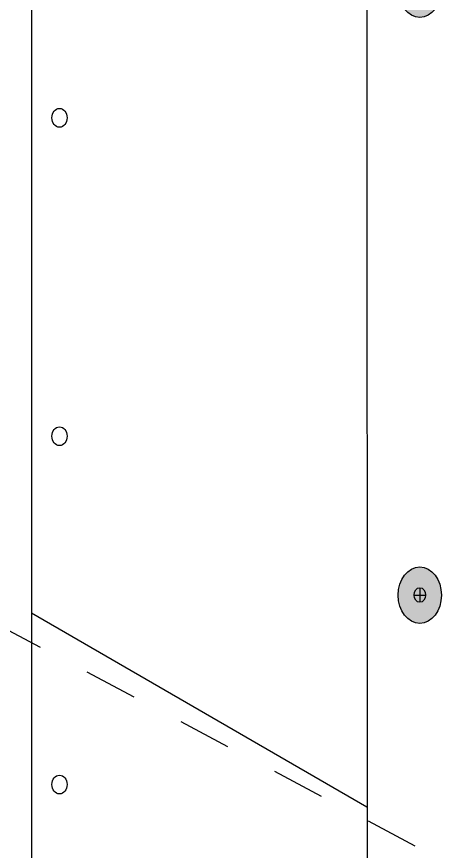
# Model space of a CAD drawing. Header units: inches. Extents: x -24 to 76, y -57 to 19.
# Drawn here: x -4.422 to -3.402, y 11.132 to 13.098 of the extents above; entities that cross this region are included whole.
import ezdxf

# ---------------------------------------------------------------- set-up
doc = ezdxf.new("R2010")
doc.units = ezdxf.units.IN
doc.header["$MEASUREMENT"] = 0
doc.linetypes.add('AI-Linetype-29', pattern=[0.25, 0.125, -0.125])
for name, color, linetype, lineweight in [('G-ANNO-TTLB', 7, 'Continuous', 0), ('TYVEK', 7, 'Continuous', 0), ('WALL SCRATCH', 7, 'Continuous', 0)]:
    doc.layers.add(name, color=color, linetype=linetype, lineweight=lineweight)

# ---------------------------------------------------------------- blocks, each defined once
blk = doc.blocks.new('Block_78')
at = {"layer": 'WALL SCRATCH', "true_color": 0x003b71, "transparency": 33554687}
h = blk.add_hatch(color=156, dxfattribs=at)
h.dxf.hatch_style = 2
edge = h.paths.add_edge_path()
edge.add_ellipse((-3.4717, 11.7353), major_axis=(0, 0.0664), ratio=0.766948, start_angle=0, end_angle=360)
at = {"layer": 'WALL SCRATCH', "color": 18, "lineweight": 25, "true_color": 0x080808}
for p, q in [((-3.4717, 11.7528), (-3.4717, 11.7186)), ((-3.4853, 11.7357), (-3.4582, 11.7357))]:
    blk.add_line(p, q, dxfattribs=at)
at = {"layer": 'WALL SCRATCH', "color": 8, "lineweight": 25, "true_color": 0x808080}
blk.add_lwpolyline([(-3.4789, 11.7967)], dxfattribs=at)
at = {"layer": 'WALL SCRATCH', "color": 18, "lineweight": 25, "true_color": 0x000000}
blk.add_ellipse((-3.4717, 11.7353), major_axis=(0, 0.0664), ratio=0.766948, dxfattribs=at)
at = {"layer": 'WALL SCRATCH', "color": 18, "lineweight": 25, "true_color": 0x080808}
blk.add_ellipse((-3.4717, 11.7357), major_axis=(0, 0.0171), ratio=0.788846, dxfattribs=at)
blk = doc.blocks.new('Block_79')
at = {"layer": 'WALL SCRATCH', "true_color": 0x003b71, "transparency": 33554687}
h = blk.add_hatch(color=156, dxfattribs=at)
h.dxf.hatch_style = 2
edge = h.paths.add_edge_path()
edge.add_ellipse((-3.4717, 13.1627), major_axis=(0, 0.0664), ratio=0.766948, start_angle=0, end_angle=360)
at = {"layer": 'WALL SCRATCH', "color": 18, "lineweight": 25, "true_color": 0x080808}
blk.add_line((-3.4717, 13.1802), (-3.4717, 13.146), dxfattribs=at)
at = {"layer": 'WALL SCRATCH', "color": 18, "lineweight": 25, "true_color": 0x000000}
blk.add_ellipse((-3.4717, 13.1627), major_axis=(0, 0.0664), ratio=0.766948, dxfattribs=at)
at = {"layer": 'WALL SCRATCH', "color": 18, "lineweight": 25, "true_color": 0x080808}
blk.add_ellipse((-3.4717, 13.1631), major_axis=(0, 0.0171), ratio=0.788846, dxfattribs=at)
blk = doc.blocks.new('Block_77')
at = {"layer": 'WALL SCRATCH'}
for name in ['Block_79', 'Block_78']:
    blk.add_blockref(name, (0, 0), dxfattribs=at)
blk = doc.blocks.new('Block_76')
at = {"layer": 'WALL SCRATCH'}
blk.add_blockref('Block_77', (0, 0), dxfattribs=at)

msp = doc.modelspace()

# ---------------------------------------------------------------- hatches: boundary and pattern name
at = {"layer": 'G-ANNO-TTLB', "true_color": 0xff00ff, "transparency": 33554687}
h = msp.add_hatch(color=6, dxfattribs=at)
edge = h.paths.add_edge_path()
edge.add_spline(control_points=[(19.9156, -15.0652), (19.9156, -15.0652), (-20.7721, -15.0652), (-20.7721, -15.0652), (-20.7721, -15.0652), (-20.7721, 19.0598), (-20.7721, 19.0598), (-20.7721, 19.0598), (19.9156, 19.0598), (19.9156, 19.0598), (19.9156, 19.0598), (19.9156, -15.0652), (19.9156, -15.0652)], knot_values=[0, 0, 0, 0, 1, 1, 1, 2, 2, 2, 3, 3, 3, 4, 4, 4, 4], degree=3, periodic=0)
edge = h.paths.add_edge_path()
edge.add_spline(control_points=[(-20.6471, 18.9348), (-20.6471, 18.9348), (-20.6471, -14.9402), (-20.6471, -14.9402), (-20.6471, -14.9402), (19.7906, -14.9402), (19.7906, -14.9402), (19.7906, -14.9402), (19.7906, 18.9348), (19.7906, 18.9348), (19.7906, 18.9348), (-20.6471, 18.9348), (-20.6471, 18.9348)], knot_values=[0, 0, 0, 0, 1, 1, 1, 2, 2, 2, 3, 3, 3, 4, 4, 4, 4], degree=3, periodic=0)
edge.add_line((-20.6471, 18.9348), (-20.6471, 18.9348))

# ---------------------------------------------------------------- linework, layer by layer
at = {"layer": 'G-ANNO-TTLB'}
for points in [[(19.9156, -15.0652), (19.9156, -15.0652), (-20.7721, -15.0652), (-20.7721, -15.0652), (-20.7721, -15.0652), (-20.7721, 19.0598), (-20.7721, 19.0598), (-20.7721, 19.0598), (19.9156, 19.0598), (19.9156, 19.0598), (19.9156, 19.0598), (19.9156, -15.0652), (19.9156, -15.0652)], [(-20.6471, 18.9348), (-20.6471, 18.9348), (-20.6471, -14.9402), (-20.6471, -14.9402), (-20.6471, -14.9402), (19.7906, -14.9402), (19.7906, -14.9402), (19.7906, -14.9402), (19.7906, 18.9348), (19.7906, 18.9348), (19.7906, 18.9348), (-20.6471, 18.9348), (-20.6471, 18.9348)]]:
    msp.add_open_spline(points, degree=3, knots=[0, 0, 0, 0, 1, 1, 1, 2, 2, 2, 3, 3, 3, 4, 4, 4, 4], dxfattribs=at)
at = {"layer": 'TYVEK', "color": 18, "linetype": 'AI-Linetype-29', "lineweight": 25, "true_color": 0x000000}
msp.add_line((-5.1399, 12.0228), (-2.2773, 10.5058), dxfattribs=at)
at = {"layer": 'TYVEK', "color": 33, "lineweight": 25, "true_color": 0xcc9966}
msp.add_lwpolyline([(-3.5395, 11.5658)], dxfattribs=at)
at = {"layer": 'WALL SCRATCH', "color": 2, "lineweight": 25, "true_color": 0xffff00}
for p, q in [((-4.3873, 14.6114), (-4.3873, 8.747)), ((-4.3873, 11.694), (-3.597, 11.2364))]:
    msp.add_line(p, q, dxfattribs=at)
at = {"layer": 'WALL SCRATCH', "color": 18, "lineweight": 25, "true_color": 0x000000}
msp.add_line((-3.597, 13.4876), (-3.5952, 9.5245), dxfattribs=at)
at = {"layer": 'WALL SCRATCH', "color": 8, "lineweight": 25, "true_color": 0x808080}
msp.add_lwpolyline([(-3.5264, 11.7815)], dxfattribs=at)
msp.add_lwpolyline([(-3.5264, 11.7815)], dxfattribs=at)
at = {"layer": 'WALL SCRATCH', "color": 252, "lineweight": 25, "true_color": 0x848484}
for centre in [(-4.3211, 12.8598), (-4.3211, 12.1098), (-4.3211, 11.2892)]:
    msp.add_ellipse(centre, major_axis=(0, 0.0221), ratio=0.812499, dxfattribs=at)

# ---------------------------------------------------------------- block references
at = {"layer": 'WALL SCRATCH'}
msp.add_blockref('Block_76', (0, 0), dxfattribs=at)

doc.saveas('drawing.dxf')
